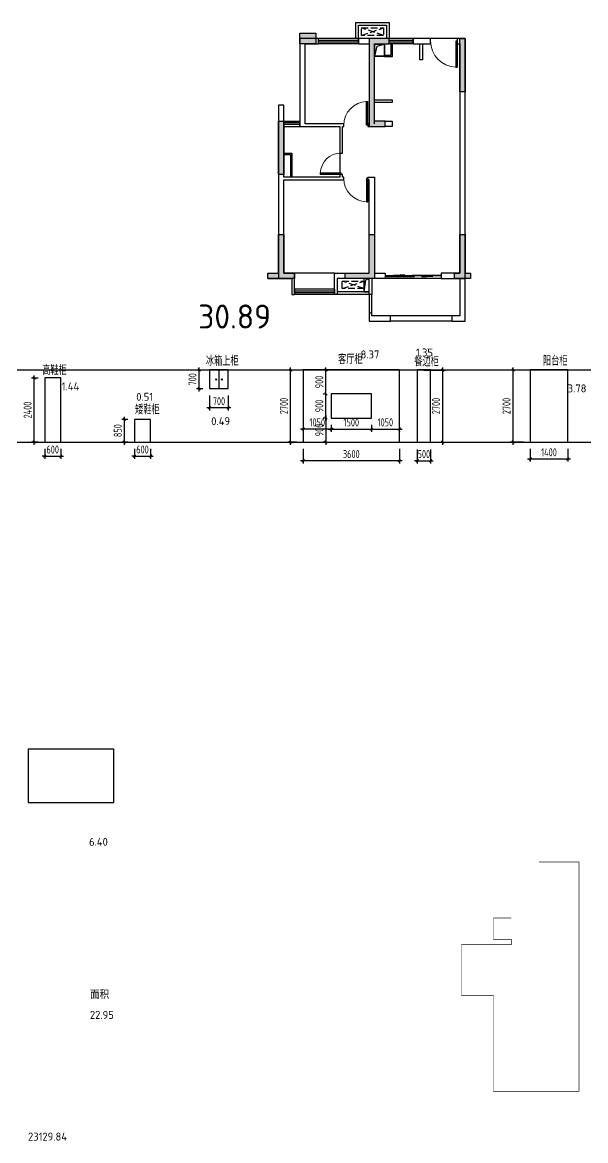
# Model space of a CAD drawing. Header units: millimetres. Extents: x -114775 to 99427, y -123028 to 12078.
# Drawn here: x 49479 to 70576, y -100881 to -58950 of the extents above; entities that cross this region are included whole.
import ezdxf

# ---------------------------------------------------------------- set-up
doc = ezdxf.new("R2010")
doc.units = ezdxf.units.MM
doc.header["$LTSCALE"] = 1000
doc.linetypes.add('DASH', pattern=[0.35, 0.25, -0.1])
doc.layers.get('0').update_dxf_attribs({"linetype": 'CONTINUOUS'})
doc.layers.get('Defpoints').update_dxf_attribs({"color": 6, "linetype": 'CONTINUOUS'})
doc.layers.add('A-area', color=23, linetype='CONTINUOUS', plot=False)
for name, color, linetype in [('A-洞口', 105, 'CONTINUOUS'), ('A-烟气道', 105, 'CONTINUOUS'), ('A-看线', 105, 'CONTINUOUS'), ('A-空调室外机', 5, 'DASH'), ('AE-FLOR', 151, 'CONTINUOUS'), ('DIM', 3, 'CONTINUOUS'), ('PUB_HATCH', 8, 'CONTINUOUS'), ('PUB_TEXT', 7, 'CONTINUOUS'), ('S-ANNO-REVS', 1, 'CONTINUOUS'), ('S-降板', 143, 'CONTINUOUS'), ('WALL', 2, 'CONTINUOUS'), ('WINDOW', 4, 'CONTINUOUS'), ('剪力墙', 6, 'CONTINUOUS'), ('栏杆', 142, 'CONTINUOUS')]:
    doc.layers.add(name, color=color, linetype=linetype)
doc.styles.get("Standard").update_dxf_attribs({"font": 'tssdeng.shx', "bigfont": 'tssdchn.shx'})
doc.styles.add('ZZ', font='tssdeng.shx', dxfattribs={"width": 0.7, "bigfont": 'tssdchn.shx'})
doc.dimstyles.new('TSSD_100_100', dxfattribs={"dimtxt": 300, "dimasz": 100, "dimexe": 100, "dimexo": 250, "dimgap": 100, "dimtad": 1, "dimdec": 0, "dimzin": 0, "dimdsep": 46, "dimtxsty": 'ZZ', "dimblk": 'ARCHTICK', "dimcen": 0, "dimdle": 100, "dimclrd": 256, "dimclrt": 7, "dimadec": 0, "dimazin": 0, "dimtfac": 1, "dimtdec": 0, "dimtix": 1, "dimtmove": 2, "dimatfit": 3, "dimfxl": 0, "dimtolj": 1, "dimtzin": 0, "dimarcsym": 0})

# ---------------------------------------------------------------- blocks, each defined once
blk = doc.blocks.new('_ArchTick')
at = {"color": 0, "linetype": 'ByBlock', "const_width": 0.4}
blk.add_lwpolyline([(-0.5, -0.5), (0.5, 0.5)], dxfattribs=at)
blk = doc.blocks.new('*D354')
at = {"layer": 'Defpoints', "color": 0}
for p in [(50314, -74685), (50914, -74685), (50914, -75217)]:
    blk.add_point(p, dxfattribs=at)
at = {"layer": 'DIM', "color": 0, "lineweight": -2}
for p, q in [((50314, -74935), (50314, -75317)), ((50914, -74935), (50914, -75317))]:
    blk.add_line(p, q, dxfattribs=at)
at = {"layer": 'DIM', "lineweight": -2}
for p, q in [((50314, -75217), (50214, -75217)), ((50314, -75217), (50914, -75217)), ((50914, -75217), (51014, -75217))]:
    blk.add_line(p, q, dxfattribs=at)
at = {"layer": 'DIM', "lineweight": -2, "xscale": 100, "yscale": 100, "zscale": 100}
blk.add_blockref('_ArchTick', (50314, -75217), dxfattribs=at)
at = {"layer": 'DIM', "lineweight": -2, "xscale": 100, "yscale": 100, "zscale": 100, "rotation": 180}
blk.add_blockref('_ArchTick', (50914, -75217), dxfattribs=at)
at = {"layer": 'DIM', "color": 7, "insert": (50614, -74967), "char_height": 300, "attachment_point": 5, "style": 'ZZ'}
blk.add_mtext('\\A1;600', dxfattribs=at)
blk = doc.blocks.new('*D355')
at = {"layer": 'Defpoints', "color": 0}
for p in [(49925, -72285), (50314, -72285), (50314, -74685)]:
    blk.add_point(p, dxfattribs=at)
at = {"layer": 'DIM', "color": 0, "lineweight": -2}
for p, q in [((50064, -72285), (49825, -72285)), ((50064, -74685), (49825, -74685))]:
    blk.add_line(p, q, dxfattribs=at)
at = {"layer": 'DIM', "lineweight": -2}
blk.add_line((49925, -74785), (49925, -72185), dxfattribs=at)
at = {"layer": 'DIM', "lineweight": -2, "xscale": 100, "yscale": 100, "zscale": 100}
for p, rotation in [((49925, -72285), 90), ((49925, -74685), 270)]:
    blk.add_blockref('_ArchTick', p, dxfattribs=dict(at, rotation=rotation))
at = {"layer": 'DIM', "color": 7, "insert": (49675, -73485), "char_height": 300, "attachment_point": 5, "rotation": 90, "style": 'ZZ'}
blk.add_mtext('\\A1;2400', dxfattribs=at)
blk = doc.blocks.new('*D356')
at = {"layer": 'Defpoints', "color": 0}
for p in [(53679, -74685), (54279, -74685), (54279, -75217)]:
    blk.add_point(p, dxfattribs=at)
at = {"layer": 'DIM', "color": 0, "lineweight": -2}
for p, q in [((53679, -74935), (53679, -75317)), ((54279, -74935), (54279, -75317))]:
    blk.add_line(p, q, dxfattribs=at)
at = {"layer": 'DIM', "lineweight": -2}
for p, q in [((53679, -75217), (53579, -75217)), ((53679, -75217), (54279, -75217)), ((54279, -75217), (54379, -75217))]:
    blk.add_line(p, q, dxfattribs=at)
at = {"layer": 'DIM', "lineweight": -2, "xscale": 100, "yscale": 100, "zscale": 100}
blk.add_blockref('_ArchTick', (53679, -75217), dxfattribs=at)
at = {"layer": 'DIM', "lineweight": -2, "xscale": 100, "yscale": 100, "zscale": 100, "rotation": 180}
blk.add_blockref('_ArchTick', (54279, -75217), dxfattribs=at)
at = {"layer": 'DIM', "color": 7, "insert": (53979, -74967), "char_height": 300, "attachment_point": 5, "style": 'ZZ'}
blk.add_mtext('\\A1;600', dxfattribs=at)
blk = doc.blocks.new('*D357')
at = {"layer": 'Defpoints', "color": 0}
for p in [(53302, -73835), (53679, -73835), (53679, -74685)]:
    blk.add_point(p, dxfattribs=at)
at = {"layer": 'DIM', "lineweight": -2}
blk.add_line((53302, -74785), (53302, -73735), dxfattribs=at)
at = {"layer": 'DIM', "color": 0, "lineweight": -2}
for p, q in [((53429, -73835), (53202, -73835)), ((53429, -74685), (53202, -74685))]:
    blk.add_line(p, q, dxfattribs=at)
at = {"layer": 'DIM', "lineweight": -2, "xscale": 100, "yscale": 100, "zscale": 100}
for p, rotation in [((53302, -73835), 90), ((53302, -74685), 270)]:
    blk.add_blockref('_ArchTick', p, dxfattribs=dict(at, rotation=rotation))
at = {"layer": 'DIM', "color": 7, "insert": (53052, -74260), "char_height": 300, "attachment_point": 5, "rotation": 90, "style": 'ZZ'}
blk.add_mtext('\\A1;850', dxfattribs=at)
blk = doc.blocks.new('*D373')
at = {"layer": 'Defpoints', "color": 0}
for p in [(56492, -72685), (57192, -72685), (56492, -73405)]:
    blk.add_point(p, dxfattribs=at)
at = {"layer": 'DIM', "color": 0, "lineweight": -2}
for p, q in [((56492, -72935), (56492, -73505)), ((57192, -72935), (57192, -73505))]:
    blk.add_line(p, q, dxfattribs=at)
at = {"layer": 'DIM', "lineweight": -2}
blk.add_line((57292, -73405), (56392, -73405), dxfattribs=at)
at = {"layer": 'DIM', "lineweight": -2, "xscale": 100, "yscale": 100, "zscale": 100, "rotation": 180}
blk.add_blockref('_ArchTick', (56492, -73405), dxfattribs=at)
at = {"layer": 'DIM', "lineweight": -2, "xscale": 100, "yscale": 100, "zscale": 100}
blk.add_blockref('_ArchTick', (57192, -73405), dxfattribs=at)
at = {"layer": 'DIM', "color": 7, "insert": (56842, -73155), "char_height": 300, "attachment_point": 5, "style": 'ZZ'}
blk.add_mtext('\\A1;700', dxfattribs=at)
blk = doc.blocks.new('*D374')
at = {"layer": 'Defpoints', "color": 0}
for p in [(56101, -71985), (56484, -71985), (56484, -72685)]:
    blk.add_point(p, dxfattribs=at)
at = {"layer": 'DIM', "color": 0, "lineweight": -2}
for p, q in [((56234, -71985), (56001, -71985)), ((56234, -72685), (56001, -72685))]:
    blk.add_line(p, q, dxfattribs=at)
at = {"layer": 'DIM', "lineweight": -2}
blk.add_line((56101, -72785), (56101, -71885), dxfattribs=at)
at = {"layer": 'DIM', "lineweight": -2, "xscale": 100, "yscale": 100, "zscale": 100}
for p, rotation in [((56101, -71985), 90), ((56101, -72685), 270)]:
    blk.add_blockref('_ArchTick', p, dxfattribs=dict(at, rotation=rotation))
at = {"layer": 'DIM', "color": 7, "insert": (55851, -72335), "char_height": 300, "attachment_point": 5, "rotation": 90, "style": 'ZZ'}
blk.add_mtext('\\A1;700', dxfattribs=at)
blk = doc.blocks.new('*D375')
at = {"layer": 'Defpoints', "color": 0}
for p in [(60000, -74685), (63600, -74685), (60000, -75388)]:
    blk.add_point(p, dxfattribs=at)
at = {"layer": 'DIM', "color": 0, "lineweight": -2}
for p, q in [((60000, -74935), (60000, -75488)), ((63600, -74935), (63600, -75488))]:
    blk.add_line(p, q, dxfattribs=at)
at = {"layer": 'DIM', "lineweight": -2}
blk.add_line((63700, -75388), (59900, -75388), dxfattribs=at)
at = {"layer": 'DIM', "lineweight": -2, "xscale": 100, "yscale": 100, "zscale": 100, "rotation": 180}
blk.add_blockref('_ArchTick', (60000, -75388), dxfattribs=at)
at = {"layer": 'DIM', "lineweight": -2, "xscale": 100, "yscale": 100, "zscale": 100}
blk.add_blockref('_ArchTick', (63600, -75388), dxfattribs=at)
at = {"layer": 'DIM', "color": 7, "insert": (61800, -75138), "char_height": 300, "attachment_point": 5, "style": 'ZZ'}
blk.add_mtext('\\A1;3600', dxfattribs=at)
blk = doc.blocks.new('*D376')
at = {"layer": 'Defpoints', "color": 0}
for p in [(59528, -71985), (60000, -71985), (60000, -74685)]:
    blk.add_point(p, dxfattribs=at)
at = {"layer": 'DIM', "color": 0, "lineweight": -2}
for p, q in [((59750, -71985), (59428, -71985)), ((59750, -74685), (59428, -74685))]:
    blk.add_line(p, q, dxfattribs=at)
at = {"layer": 'DIM', "lineweight": -2}
blk.add_line((59528, -74785), (59528, -71885), dxfattribs=at)
at = {"layer": 'DIM', "lineweight": -2, "xscale": 100, "yscale": 100, "zscale": 100}
for p, rotation in [((59528, -71985), 90), ((59528, -74685), 270)]:
    blk.add_blockref('_ArchTick', p, dxfattribs=dict(at, rotation=rotation))
at = {"layer": 'DIM', "color": 7, "insert": (59278, -73335), "char_height": 300, "attachment_point": 5, "rotation": 90, "style": 'ZZ'}
blk.add_mtext('\\A1;2700', dxfattribs=at)
blk = doc.blocks.new('*D377')
at = {"layer": 'Defpoints', "color": 0}
for p in [(64268, -74716), (64768, -74716), (64768, -75388)]:
    blk.add_point(p, dxfattribs=at)
at = {"layer": 'DIM', "color": 0, "lineweight": -2}
for p, q in [((64268, -74966), (64268, -75488)), ((64768, -74966), (64768, -75488))]:
    blk.add_line(p, q, dxfattribs=at)
at = {"layer": 'DIM', "lineweight": -2}
for p, q in [((64268, -75388), (64168, -75388)), ((64268, -75388), (64768, -75388)), ((64768, -75388), (64868, -75388))]:
    blk.add_line(p, q, dxfattribs=at)
at = {"layer": 'DIM', "lineweight": -2, "xscale": 100, "yscale": 100, "zscale": 100}
blk.add_blockref('_ArchTick', (64268, -75388), dxfattribs=at)
at = {"layer": 'DIM', "lineweight": -2, "xscale": 100, "yscale": 100, "zscale": 100, "rotation": 180}
blk.add_blockref('_ArchTick', (64768, -75388), dxfattribs=at)
at = {"layer": 'DIM', "color": 7, "insert": (64518, -75138), "char_height": 300, "attachment_point": 5, "style": 'ZZ'}
blk.add_mtext('\\A1;500', dxfattribs=at)
blk = doc.blocks.new('*D378')
at = {"layer": 'Defpoints', "color": 0}
for p in [(61050, -73785), (62550, -73785), (62550, -74198)]:
    blk.add_point(p, dxfattribs=at)
at = {"layer": 'DIM', "lineweight": -2}
blk.add_line((60950, -74198), (62650, -74198), dxfattribs=at)
at = {"layer": 'DIM', "color": 0, "lineweight": -2}
for p, q in [((61050, -74035), (61050, -74298)), ((62550, -74035), (62550, -74298))]:
    blk.add_line(p, q, dxfattribs=at)
at = {"layer": 'DIM', "lineweight": -2, "xscale": 100, "yscale": 100, "zscale": 100, "rotation": 180}
blk.add_blockref('_ArchTick', (61050, -74198), dxfattribs=at)
at = {"layer": 'DIM', "lineweight": -2, "xscale": 100, "yscale": 100, "zscale": 100}
blk.add_blockref('_ArchTick', (62550, -74198), dxfattribs=at)
at = {"layer": 'DIM', "color": 7, "insert": (61800, -73948), "char_height": 300, "attachment_point": 5, "style": 'ZZ'}
blk.add_mtext('\\A1;1500', dxfattribs=at)
blk = doc.blocks.new('*D379')
at = {"layer": 'Defpoints', "color": 0}
for p in [(60850, -72885), (61050, -72885), (61050, -73785)]:
    blk.add_point(p, dxfattribs=at)
at = {"layer": 'DIM', "color": 0, "lineweight": -2}
for p, q in [((60800, -72885), (60750, -72885)), ((60800, -73785), (60750, -73785))]:
    blk.add_line(p, q, dxfattribs=at)
at = {"layer": 'DIM', "lineweight": -2}
blk.add_line((60850, -73885), (60850, -72785), dxfattribs=at)
at = {"layer": 'DIM', "lineweight": -2, "xscale": 100, "yscale": 100, "zscale": 100}
for p, rotation in [((60850, -72885), 90), ((60850, -73785), 270)]:
    blk.add_blockref('_ArchTick', p, dxfattribs=dict(at, rotation=rotation))
at = {"layer": 'DIM', "color": 7, "insert": (60600, -73335), "char_height": 300, "attachment_point": 5, "rotation": 90, "style": 'ZZ'}
blk.add_mtext('\\A1;900', dxfattribs=at)
blk = doc.blocks.new('*D380')
at = {"layer": 'Defpoints', "color": 0}
for p in [(62550, -74035), (63600, -74035), (63600, -74198)]:
    blk.add_point(p, dxfattribs=at)
at = {"layer": 'WALL', "lineweight": -2}
blk.add_line((62450, -74198), (63700, -74198), dxfattribs=at)
at = {"layer": 'WALL', "color": 0, "lineweight": -2}
for p, q in [((62550, -74285), (62550, -74298)), ((63600, -74285), (63600, -74298))]:
    blk.add_line(p, q, dxfattribs=at)
at = {"layer": 'WALL', "lineweight": -2, "xscale": 100, "yscale": 100, "zscale": 100, "rotation": 180}
blk.add_blockref('_ArchTick', (62550, -74198), dxfattribs=at)
at = {"layer": 'WALL', "lineweight": -2, "xscale": 100, "yscale": 100, "zscale": 100}
blk.add_blockref('_ArchTick', (63600, -74198), dxfattribs=at)
at = {"layer": 'WALL', "color": 7, "insert": (63075, -73948), "char_height": 300, "attachment_point": 5, "style": 'ZZ'}
blk.add_mtext('\\A1;1050', dxfattribs=at)
blk = doc.blocks.new('*D381')
at = {"layer": 'Defpoints', "color": 0}
for p in [(60000, -74035), (60000, -74198), (61050, -74035)]:
    blk.add_point(p, dxfattribs=at)
at = {"layer": 'WALL', "lineweight": -2}
blk.add_line((61150, -74198), (59900, -74198), dxfattribs=at)
at = {"layer": 'WALL', "color": 0, "lineweight": -2}
for p, q in [((60000, -74285), (60000, -74298)), ((61050, -74285), (61050, -74298))]:
    blk.add_line(p, q, dxfattribs=at)
at = {"layer": 'WALL', "lineweight": -2, "xscale": 100, "yscale": 100, "zscale": 100, "rotation": 180}
blk.add_blockref('_ArchTick', (60000, -74198), dxfattribs=at)
at = {"layer": 'WALL', "lineweight": -2, "xscale": 100, "yscale": 100, "zscale": 100}
blk.add_blockref('_ArchTick', (61050, -74198), dxfattribs=at)
at = {"layer": 'WALL', "color": 7, "insert": (60525, -73948), "char_height": 300, "attachment_point": 5, "style": 'ZZ'}
blk.add_mtext('\\A1;1050', dxfattribs=at)
blk = doc.blocks.new('*D382')
at = {"layer": 'Defpoints', "color": 0}
for p in [(60850, -71985), (61050, -71985), (61050, -72885)]:
    blk.add_point(p, dxfattribs=at)
at = {"layer": 'WALL', "color": 0, "lineweight": -2}
for p, q in [((60800, -71985), (60750, -71985)), ((60800, -72885), (60750, -72885))]:
    blk.add_line(p, q, dxfattribs=at)
at = {"layer": 'WALL', "lineweight": -2}
blk.add_line((60850, -72985), (60850, -71885), dxfattribs=at)
at = {"layer": 'WALL', "lineweight": -2, "xscale": 100, "yscale": 100, "zscale": 100}
for p, rotation in [((60850, -71985), 90), ((60850, -72885), 270)]:
    blk.add_blockref('_ArchTick', p, dxfattribs=dict(at, rotation=rotation))
at = {"layer": 'WALL', "color": 7, "insert": (60600, -72435), "char_height": 300, "attachment_point": 5, "rotation": 90, "style": 'ZZ'}
blk.add_mtext('\\A1;900', dxfattribs=at)
blk = doc.blocks.new('*D383')
at = {"layer": 'Defpoints', "color": 0}
for p in [(61050, -73785), (60850, -74685), (61050, -74685)]:
    blk.add_point(p, dxfattribs=at)
at = {"layer": 'DIM', "color": 0, "lineweight": -2}
for p, q in [((60800, -73785), (60750, -73785)), ((60800, -74685), (60750, -74685))]:
    blk.add_line(p, q, dxfattribs=at)
at = {"layer": 'DIM', "lineweight": -2}
blk.add_line((60850, -73685), (60850, -74785), dxfattribs=at)
at = {"layer": 'DIM', "lineweight": -2, "xscale": 100, "yscale": 100, "zscale": 100}
for p, rotation in [((60850, -73785), 90), ((60850, -74685), 270)]:
    blk.add_blockref('_ArchTick', p, dxfattribs=dict(at, rotation=rotation))
at = {"layer": 'DIM', "color": 7, "insert": (60600, -74235), "char_height": 300, "attachment_point": 5, "rotation": 90, "style": 'ZZ'}
blk.add_mtext('\\A1;900', dxfattribs=at)
blk = doc.blocks.new('*D386')
at = {"layer": 'Defpoints', "color": 0}
for p in [(68505, -74685), (69905, -74685), (69905, -75321)]:
    blk.add_point(p, dxfattribs=at)
at = {"layer": 'DIM', "color": 0, "lineweight": -2}
for p, q in [((68505, -74935), (68505, -75421)), ((69905, -74935), (69905, -75421))]:
    blk.add_line(p, q, dxfattribs=at)
at = {"layer": 'DIM', "lineweight": -2}
blk.add_line((68405, -75321), (70005, -75321), dxfattribs=at)
at = {"layer": 'DIM', "lineweight": -2, "xscale": 100, "yscale": 100, "zscale": 100, "rotation": 180}
blk.add_blockref('_ArchTick', (68505, -75321), dxfattribs=at)
at = {"layer": 'DIM', "lineweight": -2, "xscale": 100, "yscale": 100, "zscale": 100}
blk.add_blockref('_ArchTick', (69905, -75321), dxfattribs=at)
at = {"layer": 'DIM', "color": 7, "insert": (69205, -75071), "char_height": 300, "attachment_point": 5, "style": 'ZZ'}
blk.add_mtext('\\A1;1400', dxfattribs=at)
blk = doc.blocks.new('*D387')
at = {"layer": 'Defpoints', "color": 0}
for p in [(67864, -71985), (68505, -71985), (68505, -74685)]:
    blk.add_point(p, dxfattribs=at)
at = {"layer": 'DIM', "color": 0, "lineweight": -2}
for p, q in [((68255, -71985), (67764, -71985)), ((68255, -74685), (67764, -74685))]:
    blk.add_line(p, q, dxfattribs=at)
at = {"layer": 'DIM', "lineweight": -2}
blk.add_line((67864, -74785), (67864, -71885), dxfattribs=at)
at = {"layer": 'DIM', "lineweight": -2, "xscale": 100, "yscale": 100, "zscale": 100}
for p, rotation in [((67864, -71985), 90), ((67864, -74685), 270)]:
    blk.add_blockref('_ArchTick', p, dxfattribs=dict(at, rotation=rotation))
at = {"layer": 'DIM', "color": 7, "insert": (67614, -73335), "char_height": 300, "attachment_point": 5, "rotation": 90, "style": 'ZZ'}
blk.add_mtext('\\A1;2700', dxfattribs=at)
blk = doc.blocks.new('*D404')
at = {"layer": 'Defpoints', "color": 0}
for p in [(64268, -71985), (65223, -71985), (64268, -74685)]:
    blk.add_point(p, dxfattribs=at)
at = {"layer": 'DIM', "color": 0, "lineweight": -2}
for p, q in [((64518, -71985), (65323, -71985)), ((64518, -74685), (65323, -74685))]:
    blk.add_line(p, q, dxfattribs=at)
at = {"layer": 'DIM', "lineweight": -2}
blk.add_line((65223, -74785), (65223, -71885), dxfattribs=at)
at = {"layer": 'DIM', "lineweight": -2, "xscale": 100, "yscale": 100, "zscale": 100}
for p, rotation in [((65223, -71985), 90), ((65223, -74685), 270)]:
    blk.add_blockref('_ArchTick', p, dxfattribs=dict(at, rotation=rotation))
at = {"layer": 'DIM', "color": 7, "insert": (64973, -73335), "char_height": 300, "attachment_point": 5, "rotation": 90, "style": 'ZZ'}
blk.add_mtext('\\A1;2700', dxfattribs=at)
blk = doc.blocks.new('ktswaj')
at = {"linetype": 'DASH'}
blk.add_lwpolyline([(15990, 179083), (15990, 178253), (16268, 178253), (16268, 179083)], close=True, dxfattribs=at)
for points in [[(15990, 179083), (16268, 178253)], [(15990, 178253), (16268, 179083)]]:
    blk.add_lwpolyline(points, dxfattribs=at)
blk = doc.blocks.new('A3ktsjw')
at = {"layer": '栏杆'}
for points in [[(-26114, 169535), (-26114, 170135), (-24864, 170135), (-24864, 169535)], [(-26014, 169535), (-26014, 170035), (-24964, 170035), (-24964, 169535)]]:
    blk.add_lwpolyline(points, dxfattribs=at)
at = {"layer": 'A-空调室外机', "extrusion": (0, 0, -1), "zscale": -1, "rotation": 90}
blk.add_blockref('ktswaj', (204157, 153656), dxfattribs=at)
blk = doc.blocks.new('$DorLib2D$00000131')
at = {"color": 0, "linetype": 'Continuous'}
for p, q in [((-0.5, 0.125), (-0.5, 0)), ((0.019, 0.125), (-0.5, 0.125)), ((-0.5, 0), (0.019, 0)), ((-0.024, 0), (0.5, 0)), ((-0.024, -0.125), (-0.024, 0)), ((0.019, 0), (0.019, 0.125)), ((0.15, 0.125), (0.232, 0.197)), ((0.35, 0.125), (0.15, 0.125)), ((0.232, 0.197), (0.232, 0.125)), ((0.5, 0), (0.5, -0.125)), ((-0.35, -0.125), (-0.15, -0.125)), ((-0.232, -0.197), (-0.232, -0.125)), ((-0.15, -0.125), (-0.232, -0.197)), ((0.5, -0.125), (-0.024, -0.125))]:
    blk.add_line(p, q, dxfattribs=at)
blk = doc.blocks.new('$TCHSYS$WIN2D')
for p, q in [((-0.5, 0.5), (0.5, 0.5)), ((-0.5, 0.5), (-0.5, -0.5)), ((0.5, 0.5), (0.5, -0.5)), ((0.5, 0.167), (-0.5, 0.167)), ((0.5, -0.167), (-0.5, -0.167)), ((-0.5, -0.5), (0.5, -0.5))]:
    blk.add_line(p, q)
blk = doc.blocks.new('$DorLib2D$00000001')
for p, q in [((0.45, 0.975), (0.5, 0.975)), ((0.45, 0), (0.45, 0.975)), ((0.5, 0), (0.5, 0.975)), ((0.5, 0), (0.45, 0))]:
    blk.add_line(p, q)
at = {"lineweight": 13}
blk.add_arc((0.475, 0), 0.975, 91.4693, 180, dxfattribs=at)

msp = doc.modelspace()

# ---------------------------------------------------------------- hatches: boundary and pattern name
at = {"layer": 'PUB_HATCH'}
for points in [[(59868, -59349.9), (60468, -59349.9), (60468, -59749.9), (59868, -59749.9)], [(63068, -62649.9), (62668, -62649.9), (62668, -59749.9), (63218, -59749.9), (63218, -59549.9), (62468, -59549.9), (62468, -62849.9), (62668, -62849.9), (63068, -62849.9)], [(65868, -59549.9), (66068, -59549.9), (66068, -61549.9), (65868, -61549.9), (65868, -59749.9)], [(59068, -62649.9), (59268, -62649.9), (59268, -64649.9), (59068, -64649.9), (59068, -62849.9)], [(58668, -68549.9), (58668, -68349.9), (59068, -68349.9), (59068, -66899.9), (59268, -66899.9), (59268, -68349.9), (59668, -68349.9), (59668, -68549.9)], [(62468, -68349.9), (62468, -66899.9), (62668, -66899.9), (62668, -68549.9), (61568, -68549.9), (61568, -68349.9)], [(65668, -68549.9), (65668, -68349.9), (65868, -68349.9), (65868, -66899.9), (66068, -66899.9), (66068, -68349.9), (66268, -68349.9), (66268, -68549.9)]]:
    msp.add_hatch(color=256, dxfattribs=at).paths.add_polyline_path(points)

# ---------------------------------------------------------------- linework, layer by layer
at = {"layer": 'A-洞口'}
msp.add_lwpolyline([(62268, -68549.9), (62268, -69049.9), (62468, -69049.9), (62468, -68549.9)], close=True, dxfattribs=at)
msp.add_lwpolyline([(62468, -68549.9), (62325.1, -68615.8), (62268, -69049.9)], dxfattribs=at)
at = {"layer": 'A-烟气道'}
for points in [[(62668, -59749.9), (63048, -59749.9), (63048, -60229.9), (62668, -60229.9)], [(62683, -59764.9), (63033, -59764.9), (63033, -60214.9), (62683, -60214.9)]]:
    msp.add_lwpolyline(points, close=True, dxfattribs=at)
msp.add_lwpolyline([(62683, -60214.9), (62765.9, -59842.1), (63033, -59764.9)], dxfattribs=at)
at = {"layer": 'A-看线'}
msp.add_lwpolyline([(61168, -68349.9), (59668, -68349.9)], dxfattribs=at)
at = {"layer": 'AE-FLOR'}
for points in [[(62468, -69149.9), (62468, -69849.9)], [(62568, -69849.9), (62568, -69149.9)], [(65568, -69949.9), (63268, -69949.9)], [(65568, -70149.9), (63268, -70149.9)]]:
    msp.add_lwpolyline(points, dxfattribs=at)
at = {"layer": 'S-ANNO-REVS'}
for p in [(50314.1, -71984.8), (50314.1, -74684.8)]:
    msp.add_xline(p, (1, 0), dxfattribs=at)
at = {"layer": 'S-降板'}
msp.add_lwpolyline([(52900.8, -86204.8), (49700.9, -86204.8), (49700.9, -88204.8), (52900.8, -88204.8)], close=True, dxfattribs=at)
at = {"layer": 'S-降板', "const_width": 20}
msp.add_lwpolyline([(67792.8, -92535.9), (67127.8, -92535.9), (67127.8, -93335.9), (67792.7, -93335.9), (67792.7, -93535.9), (65927.7, -93535.9), (65927.7, -95435.9), (67127.7, -95435.9), (67127.7, -99035.9), (70327.7, -99035.9), (70327.7, -90435.9), (68827.7, -90435.9)], dxfattribs=at)
at = {"layer": 'WALL'}
msp.add_line((56841.5, -71984.8), (56841.5, -72684.8), dxfattribs=at)
for points in [[(60068, -62749.9), (60068, -59749.9), (60568, -59749.9), (60568, -59549.9), (59868, -59549.9), (59868, -62649.9), (59868, -62849.9), (59968, -62849.9), (61368, -62849.9), (61368, -63849.9), (61468, -63849.9), (61468, -62849.9), (61518, -62849.9), (61518, -62749.9), (61468, -62749.9)], [(64768, -59749.9), (64768, -59549.9), (64118.1, -59549.9), (64118.1, -59549.9), (64118.1, -59749.9)], [(64368, -59749.9), (64468, -59749.9), (64468, -60349.9), (64368, -60349.9)], [(66068, -68449.9), (66068, -59549.9), (65768, -59549.9), (65768, -59749.9), (65868, -59749.9), (65868, -68349.9), (65168, -68349.9), (65168, -68549.9), (65868, -68549.9), (65868, -69949.9), (65568, -69949.9), (65568, -70149.9), (66068, -70149.9)], [(63333.1, -61949.9), (62668.1, -61949.9), (62668.1, -61849.9), (63333.1, -61849.9)], [(63068, -68549.9), (62568, -68549.9), (62568, -69149.9), (62468, -69149.9), (62468, -68549.9), (61268, -68549.9), (61268, -69149.9), (61168, -69149.9), (61168, -68949.9), (61168, -68349.9), (62468, -68349.9), (62468, -64849.9), (62418, -64849.9), (62418, -64749.9), (62668, -64749.9), (62668, -68349.9), (63068, -68349.9)], [(62568, -69949.9), (62568, -69849.9), (62468, -69849.9), (62468, -70149.9), (63268, -70149.9), (63268, -69949.9)], [(56491.5, -72684.8), (57191.5, -72684.8), (57191.5, -71984.8), (56491.5, -71984.8)], [(60000.3, -74684.8), (63600.3, -74684.8), (63600.3, -71984.8), (60000.3, -71984.8)], [(64267.9, -74684.8), (64767.9, -74684.8), (64767.9, -71984.8), (64267.9, -71984.8)], [(68505, -74684.8), (69905, -74684.8), (69905, -71984.8), (68505, -71984.8)], [(50314.1, -74684.8), (50914.1, -74684.8), (50914.1, -72284.8), (50314.1, -72284.8)], [(62550.3, -73784.8), (62550.3, -72884.8), (61050.3, -72884.8), (61050.3, -73784.8)], [(53678.6, -74684.8), (54278.6, -74684.8), (54278.6, -73834.8), (53678.6, -73834.8)]]:
    msp.add_lwpolyline(points, close=True, dxfattribs=at)
for points in [[(62668, -62749.9), (62668, -59749.9), (63218.1, -59749.9), (63218.1, -59549.9), (62568, -59549.9), (62068, -59549.9), (62068, -59749.9), (62468, -59749.9), (62468, -62749.9), (62418, -62749.9), (62418, -62849.9), (62568, -62849.9)], [(63048, -60229.9), (63348, -60229.9), (63348, -59749.9)], [(63048, -60179.9), (63298, -60179.9), (63298, -59749.9)], [(59668, -68949.9), (59668, -68349.9), (59268, -68349.9), (59268, -64849.9), (61468, -64849.9), (61518, -64849.9), (61518, -64749.9), (61468, -64749.9), (61468, -64649.9), (61368, -64649.9), (61368, -64749.9), (59268, -64749.9), (59268, -62849.9), (59268, -62649.9), (59268, -62049.9), (59068, -62049.9), (59068, -62749.9), (59068, -64749.9), (59068, -68549.9), (59568, -68549.9), (59568, -69149.9), (59668, -69149.9), (59668, -68949.9)], [(59268, -63849.9), (59568, -63849.9), (59568, -64749.9)], [(59268, -63899.9), (59518, -63899.9), (59518, -64749.9)]]:
    msp.add_lwpolyline(points, dxfattribs=at)
at = {"layer": 'WALL', "elevation": 0}
msp.add_lwpolyline([(63068, -62649.9), (63333, -62649.9), (63333, -62849.9), (63068, -62849.9)], close=True, dxfattribs=at)
at = {"layer": 'WALL'}
for centre in [(56736.1, -72342.2), (56946.9, -72342.2)]:
    msp.add_circle(centre, 20, dxfattribs=at)
at = {"layer": 'WINDOW'}
for p, q in [((65768, -59549.9, 0), (64768, -59549.9, 0)), ((61368, -63849.9), (61368, -64649.9)), ((65168, -68549.9), (63068, -68549.9))]:
    msp.add_line(p, q, dxfattribs=at)
at = {"layer": '剪力墙', "elevation": 0}
for points in [[(59868, -59349.9), (60468, -59349.9), (60468, -59749.9), (59868, -59749.9)], [(63068, -62649.9), (62668, -62649.9), (62668, -59749.9), (63218, -59749.9), (63218, -59549.9), (62468, -59549.9), (62468, -62849.9), (62668, -62849.9), (63068, -62849.9)], [(65868, -59549.9), (66068, -59549.9), (66068, -61549.9), (65868, -61549.9), (65868, -59749.9)], [(59068, -62649.9), (59268, -62649.9), (59268, -64649.9), (59068, -64649.9), (59068, -62849.9)], [(62468, -68349.9), (62468, -66899.9), (62668, -66899.9), (62668, -68549.9), (61568, -68549.9), (61568, -68349.9)]]:
    msp.add_lwpolyline(points, close=True, dxfattribs=at)
for points in [[(60068, -59749.9), (60068, -59749.9)], [(65868, -59749.9), (65868, -59749.9)], [(59068, -62849.9), (59068, -62849.9)], [(58668, -68549.9), (58668, -68349.9), (59068, -68349.9), (59068, -66899.9), (59268, -66899.9), (59268, -68349.9), (59668, -68349.9), (59668, -68549.9), (58668, -68549.9), (59268, -68549.9)], [(65668, -68549.9), (65668, -68349.9), (65868, -68349.9), (65868, -66899.9), (66068, -66899.9), (66068, -68349.9), (66268, -68349.9), (66268, -68549.9), (65668, -68549.9), (66068, -68549.9)], [(62668, -68349.9), (62668, -68349.9)]]:
    msp.add_lwpolyline(points, dxfattribs=at)
at = {"layer": '栏杆'}
for points in [[(62468, -69049.9), (61268, -69049.9)], [(62468, -69149.9), (61268, -69149.9)]]:
    msp.add_lwpolyline(points, dxfattribs=at)

# ---------------------------------------------------------------- block references
at = {"layer": 'A-area'}
msp.add_blockref('A3ktsjw', (88082.4, -229084.7), dxfattribs=at)
at = {"layer": 'A-空调室外机', "extrusion": (0, 0, -1), "zscale": -1, "rotation": 90}
msp.add_blockref('ktswaj', (116799.9, -84918.3), dxfattribs=at)
at = {"layer": 'WINDOW'}
for name, p, xscale, yscale, zscale, rotation in [('$TCHSYS$WIN2D', (61318, -59649.9), 1500, 200, 1500, 180), ('$TCHSYS$WIN2D', (63668.1, -59649.9), 900, 200, 900, 180), ('$DorLib2D$00000001', (65268, -59649.9), -1000, 1000, -1000, 180), ('$TCHSYS$WIN2D', (59568, -62749.9), -600, 200, -600, 180), ('$DorLib2D$00000001', (61418, -64249.9), -800, 800, 800, 90), ('$DorLib2D$00000001', (61968, -64799.9), -900, 900, -900, 180)]:
    msp.add_blockref(name, p, dxfattribs=dict(at, xscale=xscale, yscale=yscale, zscale=zscale, rotation=rotation))
for name, p, xscale, yscale, zscale in [('$DorLib2D$00000001', (61968, -62799.9), 900, 900, -900), ('$DorLib2D$00000131', (64118, -68449.9), -2100, 200, 2100), ('$TCHSYS$WIN2D', (60418, -69049.9), -1500, 200, 1500)]:
    msp.add_blockref(name, p, dxfattribs=dict(at, xscale=xscale, yscale=yscale, zscale=zscale))

# ---------------------------------------------------------------- texts
at = {"layer": 'PUB_TEXT', "width": 0.7}
for s, p in [('冰箱上柜', (56351.9, -71824.8)), ('客厅柜', (61303.5, -71760.6)), ('餐边柜', (64156.6, -71847)), ('阳台柜', (68977.2, -71820.3)), ('高鞋柜', (50218.2, -72172.6)), ('矮鞋柜', (53696.9, -73647.8))]:
    msp.add_text(s, height=337.59, dxfattribs=at).set_placement(p)
at = {"layer": 'S-ANNO-REVS'}
for s, height, p in [('30.89', 900, (56064.9, -70429.7)), ('8.37', 300, (62146.7, -71552.6)), ('1.35', 300, (64221.6, -71479.6)), ('1.44', 300, (50951.5, -72746.4)), ('3.78', 300, (69905, -72825.6)), ('0.51', 300, (53744.1, -73140.6)), ('0.49', 300, (56552.6, -74053.8))]:
    msp.add_text(s, height=height, dxfattribs=at).set_placement(p)
at = {"layer": 'S-降板'}
for s, p in [('6.40', (51976.5, -89826.5)), ('面积', (52009, -95568.1)), ('22.95', (52009, -96315.5)), ('23129.84', (49690.2, -100880.8))]:
    msp.add_text(s, height=300, dxfattribs=at).set_placement(p)

# ---------------------------------------------------------------- dimensions: what is measured, and where the dimension line sits
at = {"layer": 'DIM'}
for base, p1, p2, picture, middle in [((56100.8, -71984.8), (56484, -72684.8), (56484, -71984.8), '*D374', (55850.8, -72334.8)), ((59528.2, -71984.8), (60000.3, -74684.8), (60000.3, -71984.8), '*D376', (59278.2, -73334.8)), ((65222.6, -71984.8), (64267.9, -74684.8), (64267.9, -71984.8), '*D404', (64972.6, -73334.8)), ((67863.7, -71984.8), (68505, -74684.8), (68505, -71984.8), '*D387', (67613.7, -73334.8)), ((49925.4, -72284.8), (50314.1, -74684.8), (50314.1, -72284.8), '*D355', (49675.4, -73484.8)), ((60849.5, -72884.8), (61050.3, -73784.8), (61050.3, -72884.8), '*D379', (60599.5, -73334.8)), ((53301.9, -73834.8), (53678.6, -74684.8), (53678.6, -73834.8), '*D357', (53051.9, -74259.8)), ((60849.5, -74684.8), (61050.3, -73784.8), (61050.3, -74684.8), '*D383', (60599.5, -74234.8))]:
    dim = msp.add_linear_dim(base=base, p1=p1, p2=p2, angle=90, dimstyle='TSSD_100_100', dxfattribs=at)
    dim.commit()
    dim.dimension.update_dxf_attribs({"geometry": picture, "text_midpoint": middle})
for base, p1, p2, picture, middle in [((56491.5, -73404.7), (57191.5, -72684.8), (56491.5, -72684.8), '*D373', (56841.5, -73154.7)), ((62550.3, -74198.2), (61050.3, -73784.8), (62550.3, -73784.8), '*D378', (61800.3, -73948.2)), ((50914.1, -75216.7), (50314.1, -74684.8), (50914.1, -74684.8), '*D354', (50614.1, -74966.7)), ((54278.6, -75216.7), (53678.6, -74684.8), (54278.6, -74684.8), '*D356', (53978.6, -74966.7)), ((60000.3, -75387.8), (63600.3, -74684.8), (60000.3, -74684.8), '*D375', (61800.3, -75137.8)), ((64767.9, -75387.8), (64267.9, -74716.1), (64767.9, -74716.1), '*D377', (64517.9, -75137.8)), ((69905, -75320.6), (68505, -74684.8), (69905, -74684.8), '*D386', (69205, -75070.6))]:
    dim = msp.add_linear_dim(base=base, p1=p1, p2=p2, dimstyle='TSSD_100_100', dxfattribs=at)
    dim.commit()
    dim.dimension.update_dxf_attribs({"geometry": picture, "text_midpoint": middle})
at = {"layer": 'WALL'}
dim = msp.add_linear_dim(base=(60849.5, -71984.8), p1=(61050.3, -72884.8), p2=(61050.3, -71984.8), angle=90, dimstyle='TSSD_100_100', dxfattribs=at)
dim.commit()
dim.dimension.update_dxf_attribs({"geometry": '*D382', "text_midpoint": (60599.5, -72434.8)})
for base, p1, p2, picture, middle in [((60000.3, -74198.2), (61050.3, -74034.8), (60000.3, -74034.8), '*D381', (60525.3, -73948.2)), ((63600.3, -74198.2), (62550.3, -74034.8), (63600.3, -74034.8), '*D380', (63075.3, -73948.2))]:
    dim = msp.add_linear_dim(base=base, p1=p1, p2=p2, dimstyle='TSSD_100_100', dxfattribs=at)
    dim.commit()
    dim.dimension.update_dxf_attribs({"geometry": picture, "text_midpoint": middle})

doc.saveas('drawing.dxf')
